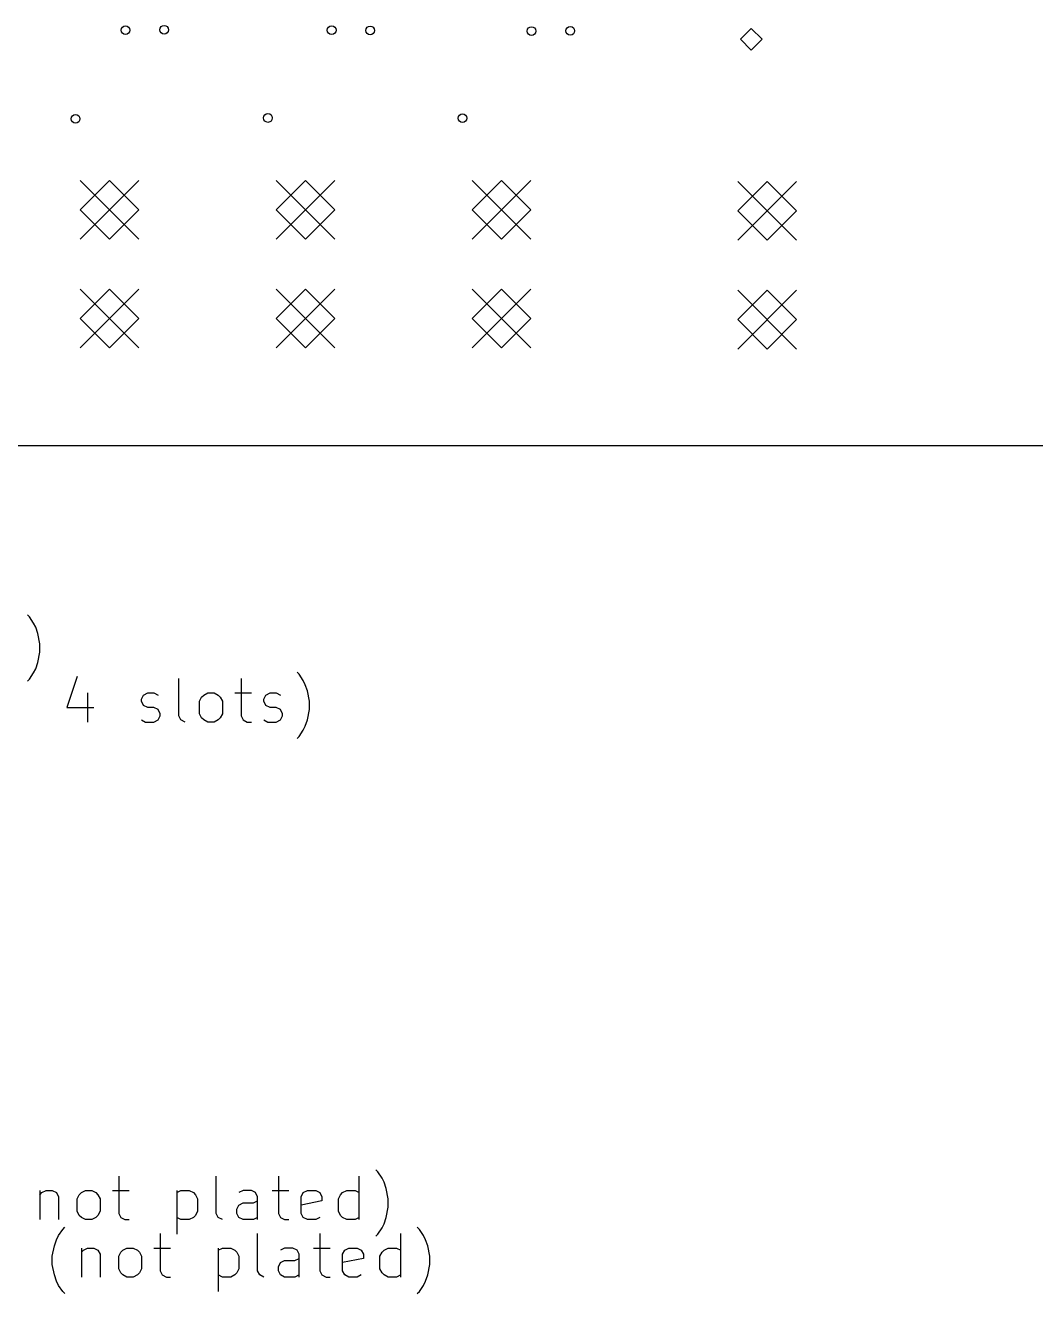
# Model space of a CAD drawing. Extents: x 148 to 350, y -219 to -100.
# Drawn here: x 201.3 to 247.7, y -218.9 to -160.7 of the extents above; entities that cross this region are included whole.
import ezdxf

# ---------------------------------------------------------------- set-up
doc = ezdxf.new("R2010")
doc.units = 0
doc.layers.add('BLACK', color=7, linetype='CONTINUOUS')

msp = doc.modelspace()

# ---------------------------------------------------------------- linework, layer by layer
at = {"layer": 'BLACK', "linetype": 'CONTINUOUS'}
for p, q in [((234.67, -160.82), (234.17, -161.32)), ((234.17, -161.32), (234.67, -161.82)), ((235.17, -161.32), (234.67, -160.82)), ((234.67, -161.82), (235.17, -161.32)), ((203.85, -167.8), (206.55, -170.5)), ((206.55, -167.8), (203.85, -170.5)), ((205.2, -167.8), (203.85, -169.15)), ((206.55, -169.15), (205.2, -167.8)), ((212.85, -167.8), (215.55, -170.5)), ((215.55, -167.8), (212.85, -170.5)), ((214.2, -167.8), (212.85, -169.15)), ((215.55, -169.15), (214.2, -167.8)), ((221.85, -167.8), (224.55, -170.5)), ((224.55, -167.8), (221.85, -170.5)), ((223.2, -167.8), (221.85, -169.15)), ((224.55, -169.15), (223.2, -167.8)), ((234.05, -167.85), (236.75, -170.55)), ((236.75, -167.85), (234.05, -170.55)), ((235.4, -167.85), (234.05, -169.2)), ((236.75, -169.2), (235.4, -167.85)), ((203.85, -169.15), (205.2, -170.5)), ((205.2, -170.5), (206.55, -169.15)), ((212.85, -169.15), (214.2, -170.5)), ((214.2, -170.5), (215.55, -169.15)), ((221.85, -169.15), (223.2, -170.5)), ((223.2, -170.5), (224.55, -169.15)), ((234.05, -169.2), (235.4, -170.55)), ((235.4, -170.55), (236.75, -169.2)), ((203.85, -172.8), (206.55, -175.5)), ((206.55, -172.8), (203.85, -175.5)), ((205.2, -172.8), (203.85, -174.15)), ((206.55, -174.15), (205.2, -172.8)), ((212.85, -172.8), (215.55, -175.5)), ((215.55, -172.8), (212.85, -175.5)), ((214.2, -172.8), (212.85, -174.15)), ((215.55, -174.15), (214.2, -172.8)), ((221.85, -172.8), (224.55, -175.5)), ((224.55, -172.8), (221.85, -175.5)), ((223.2, -172.8), (221.85, -174.15)), ((224.55, -174.15), (223.2, -172.8)), ((234.05, -172.85), (236.75, -175.55)), ((236.75, -172.85), (234.05, -175.55)), ((235.4, -172.85), (234.05, -174.2)), ((236.75, -174.2), (235.4, -172.85)), ((203.85, -174.15), (205.2, -175.5)), ((205.2, -175.5), (206.55, -174.15)), ((212.85, -174.15), (214.2, -175.5)), ((214.2, -175.5), (215.55, -174.15)), ((221.85, -174.15), (223.2, -175.5)), ((223.2, -175.5), (224.55, -174.15)), ((234.05, -174.2), (235.4, -175.55)), ((235.4, -175.55), (236.75, -174.2)), ((350, -180), (150, -180)), ((201.524, -187.854), (201.429, -187.759)), ((201.714, -188.14), (201.524, -187.854)), ((201.81, -188.33), (201.714, -188.14)), ((201.905, -188.616), (201.81, -188.33)), ((202, -189.092), (201.905, -188.616)), ((202, -189.473), (202, -189.092)), ((201.81, -190.235), (201.905, -189.95)), ((201.905, -189.95), (202, -189.473)), ((201.524, -190.711), (201.714, -190.426)), ((201.714, -190.426), (201.81, -190.235)), ((213.905, -190.494), (213.81, -190.399)), ((214.095, -190.78), (213.905, -190.494)), ((201.429, -190.807), (201.524, -190.711)), ((203.714, -190.59), (203.238, -192.018)), ((208.381, -192.399), (208.381, -190.685)), ((211.238, -190.685), (211.238, -192.399)), ((214.19, -190.97), (214.095, -190.78)), ((214.286, -191.256), (214.19, -190.97)), ((204.19, -191.351), (204.19, -192.685)), ((206.667, -191.637), (206.762, -191.447)), ((206.667, -191.732), (206.667, -191.637)), ((206.762, -191.447), (206.952, -191.351)), ((206.952, -191.351), (207.238, -191.351)), ((207.238, -191.351), (207.429, -191.447)), ((209.333, -191.732), (209.429, -191.542)), ((209.429, -191.542), (209.524, -191.447)), ((209.524, -191.447), (209.714, -191.351)), ((209.714, -191.351), (210, -191.351)), ((210, -191.351), (210.19, -191.447)), ((210.19, -191.447), (210.286, -191.542)), ((210.286, -191.542), (210.381, -191.732)), ((210.952, -191.351), (211.714, -191.351)), ((212.286, -191.637), (212.381, -191.447)), ((212.286, -191.732), (212.286, -191.637)), ((212.381, -191.447), (212.571, -191.351)), ((212.571, -191.351), (212.857, -191.351)), ((212.857, -191.351), (213.048, -191.447)), ((214.381, -191.732), (214.286, -191.256)), ((203.238, -192.018), (204.476, -192.018)), ((206.762, -191.923), (206.667, -191.732)), ((206.952, -192.018), (206.762, -191.923)), ((207.238, -192.018), (206.952, -192.018)), ((207.429, -192.113), (207.238, -192.018)), ((207.524, -192.304), (207.429, -192.113)), ((209.333, -192.304), (209.333, -191.732)), ((210.381, -191.732), (210.381, -192.304)), ((212.381, -191.923), (212.286, -191.732)), ((212.571, -192.018), (212.381, -191.923)), ((212.857, -192.018), (212.571, -192.018)), ((213.048, -192.113), (212.857, -192.018)), ((213.143, -192.304), (213.048, -192.113)), ((214.286, -192.59), (214.381, -192.113)), ((214.381, -192.113), (214.381, -191.732)), ((206.667, -192.59), (206.857, -192.685)), ((206.857, -192.685), (207.238, -192.685)), ((207.238, -192.685), (207.429, -192.59)), ((207.429, -192.59), (207.524, -192.399)), ((207.524, -192.399), (207.524, -192.304)), ((208.476, -192.59), (208.381, -192.399)), ((208.667, -192.685), (208.476, -192.59)), ((209.429, -192.494), (209.333, -192.304)), ((209.524, -192.59), (209.429, -192.494)), ((209.714, -192.685), (209.524, -192.59)), ((210, -192.685), (209.714, -192.685)), ((210.19, -192.59), (210, -192.685)), ((210.286, -192.494), (210.19, -192.59)), ((210.381, -192.304), (210.286, -192.494)), ((211.238, -192.399), (211.333, -192.59)), ((211.333, -192.59), (211.524, -192.685)), ((211.524, -192.685), (211.714, -192.685)), ((212.286, -192.59), (212.476, -192.685)), ((212.476, -192.685), (212.857, -192.685)), ((212.857, -192.685), (213.048, -192.59)), ((213.048, -192.59), (213.143, -192.399)), ((213.143, -192.399), (213.143, -192.304)), ((214.19, -192.875), (214.286, -192.59)), ((213.81, -193.447), (213.905, -193.351)), ((213.905, -193.351), (214.095, -193.066)), ((214.095, -193.066), (214.19, -192.875)), ((205.619, -213.545), (205.619, -215.259)), ((210.095, -215.259), (210.095, -213.545)), ((212.952, -213.545), (212.952, -215.259)), ((216.667, -215.545), (216.667, -213.545)), ((217.524, -213.354), (217.429, -213.259)), ((217.714, -213.64), (217.524, -213.354)), ((217.81, -213.83), (217.714, -213.64)), ((217.905, -214.116), (217.81, -213.83)), ((202, -214.211), (202, -215.545)), ((202, -214.402), (202.095, -214.307)), ((202.095, -214.307), (202.286, -214.211)), ((202.286, -214.211), (202.571, -214.211)), ((202.571, -214.211), (202.762, -214.307)), ((202.762, -214.307), (202.857, -214.497)), ((203.714, -214.592), (203.81, -214.402)), ((203.81, -214.402), (203.905, -214.307)), ((203.905, -214.307), (204.095, -214.211)), ((204.095, -214.211), (204.381, -214.211)), ((204.381, -214.211), (204.571, -214.307)), ((204.571, -214.307), (204.667, -214.402)), ((204.667, -214.402), (204.762, -214.592)), ((205.333, -214.211), (206.095, -214.211)), ((208.286, -214.211), (208.286, -216.211)), ((208.286, -214.307), (208.476, -214.211)), ((208.476, -214.211), (208.857, -214.211)), ((208.857, -214.211), (209.048, -214.307)), ((209.048, -214.307), (209.143, -214.402)), ((209.143, -214.402), (209.238, -214.592)), ((211.333, -214.211), (211.143, -214.307)), ((211.714, -214.211), (211.333, -214.211)), ((211.905, -214.307), (211.714, -214.211)), ((212, -214.497), (211.905, -214.307)), ((212.667, -214.211), (213.429, -214.211)), ((214, -214.497), (214.095, -214.307)), ((214.095, -214.307), (214.286, -214.211)), ((214.286, -214.211), (214.667, -214.211)), ((214.667, -214.211), (214.857, -214.307)), ((214.857, -214.307), (214.952, -214.497)), ((215.714, -214.592), (215.81, -214.402)), ((215.81, -214.402), (215.905, -214.307)), ((215.905, -214.307), (216.095, -214.211)), ((216.095, -214.211), (216.476, -214.211)), ((216.476, -214.211), (216.667, -214.307)), ((218, -214.592), (217.905, -214.116)), ((202.857, -214.497), (202.857, -215.545)), ((203.714, -215.164), (203.714, -214.592)), ((204.762, -214.592), (204.762, -215.164)), ((209.238, -214.592), (209.238, -215.164)), ((211.048, -215.069), (211.143, -214.878)), ((211.143, -214.878), (211.333, -214.783)), ((211.333, -214.783), (211.81, -214.783)), ((211.81, -214.783), (212, -214.688)), ((212, -215.545), (212, -214.497)), ((214, -215.259), (214, -214.497)), ((214.952, -214.688), (214, -214.878)), ((214.952, -214.497), (214.952, -214.688)), ((215.714, -215.164), (215.714, -214.592)), ((217.905, -215.45), (218, -214.973)), ((218, -214.973), (218, -214.592)), ((203.81, -215.354), (203.714, -215.164)), ((203.905, -215.45), (203.81, -215.354)), ((204.095, -215.545), (203.905, -215.45)), ((204.381, -215.545), (204.095, -215.545)), ((204.571, -215.45), (204.381, -215.545)), ((204.667, -215.354), (204.571, -215.45)), ((204.762, -215.164), (204.667, -215.354)), ((205.619, -215.259), (205.714, -215.45)), ((205.714, -215.45), (205.905, -215.545)), ((205.905, -215.545), (206.095, -215.545)), ((208.476, -215.545), (208.286, -215.45)), ((208.857, -215.545), (208.476, -215.545)), ((209.048, -215.45), (208.857, -215.545)), ((209.143, -215.354), (209.048, -215.45)), ((209.238, -215.164), (209.143, -215.354)), ((210.19, -215.45), (210.095, -215.259)), ((210.381, -215.545), (210.19, -215.45)), ((211.048, -215.259), (211.048, -215.069)), ((211.143, -215.45), (211.048, -215.259)), ((211.333, -215.545), (211.143, -215.45)), ((211.81, -215.545), (211.333, -215.545)), ((212, -215.45), (211.81, -215.545)), ((212.952, -215.259), (213.048, -215.45)), ((213.048, -215.45), (213.238, -215.545)), ((213.238, -215.545), (213.429, -215.545)), ((214.095, -215.45), (214, -215.259)), ((214.286, -215.545), (214.095, -215.45)), ((214.667, -215.545), (214.286, -215.545)), ((214.857, -215.45), (214.667, -215.545)), ((215.81, -215.354), (215.714, -215.164)), ((215.905, -215.45), (215.81, -215.354)), ((216.095, -215.545), (215.905, -215.45)), ((216.476, -215.545), (216.095, -215.545)), ((216.667, -215.45), (216.476, -215.545)), ((217.81, -215.735), (217.905, -215.45)), ((202.857, -216.28), (203.048, -215.994)), ((203.048, -215.994), (203.143, -215.899)), ((217.524, -216.211), (217.714, -215.926)), ((217.714, -215.926), (217.81, -215.735)), ((219.429, -215.994), (219.333, -215.899)), ((219.619, -216.28), (219.429, -215.994)), ((202.667, -216.756), (202.762, -216.47)), ((202.762, -216.47), (202.857, -216.28)), ((207.524, -216.185), (207.524, -217.899)), ((212, -217.899), (212, -216.185)), ((214.857, -216.185), (214.857, -217.899)), ((217.429, -216.307), (217.524, -216.211)), ((218.571, -218.185), (218.571, -216.185)), ((219.714, -216.47), (219.619, -216.28)), ((219.81, -216.756), (219.714, -216.47)), ((202.571, -217.232), (202.667, -216.756)), ((202.571, -217.613), (202.571, -217.232)), ((203.905, -216.851), (203.905, -218.185)), ((203.905, -217.042), (204, -216.947)), ((204, -216.947), (204.19, -216.851)), ((204.19, -216.851), (204.476, -216.851)), ((204.476, -216.851), (204.667, -216.947)), ((204.667, -216.947), (204.762, -217.137)), ((204.762, -217.137), (204.762, -218.185)), ((205.619, -217.232), (205.714, -217.042)), ((205.619, -217.804), (205.619, -217.232)), ((205.714, -217.042), (205.81, -216.947)), ((205.81, -216.947), (206, -216.851)), ((206, -216.851), (206.286, -216.851)), ((206.286, -216.851), (206.476, -216.947)), ((206.476, -216.947), (206.571, -217.042)), ((206.571, -217.042), (206.667, -217.232)), ((206.667, -217.232), (206.667, -217.804)), ((207.238, -216.851), (208, -216.851)), ((210.19, -216.851), (210.19, -218.851)), ((210.19, -216.947), (210.381, -216.851)), ((210.381, -216.851), (210.762, -216.851)), ((210.762, -216.851), (210.952, -216.947)), ((210.952, -216.947), (211.048, -217.042)), ((211.048, -217.042), (211.143, -217.232)), ((211.143, -217.232), (211.143, -217.804)), ((213.238, -216.851), (213.048, -216.947)), ((213.619, -216.851), (213.238, -216.851)), ((213.81, -216.947), (213.619, -216.851)), ((213.714, -217.423), (213.905, -217.328)), ((213.905, -217.137), (213.81, -216.947)), ((213.905, -218.185), (213.905, -217.137)), ((214.571, -216.851), (215.333, -216.851)), ((215.905, -217.137), (216, -216.947)), ((215.905, -217.899), (215.905, -217.137)), ((216.857, -217.328), (215.905, -217.518)), ((216, -216.947), (216.19, -216.851)), ((216.19, -216.851), (216.571, -216.851)), ((216.571, -216.851), (216.762, -216.947)), ((216.762, -216.947), (216.857, -217.137)), ((216.857, -217.137), (216.857, -217.328)), ((217.619, -217.232), (217.714, -217.042)), ((217.619, -217.804), (217.619, -217.232)), ((217.714, -217.042), (217.81, -216.947)), ((217.81, -216.947), (218, -216.851)), ((218, -216.851), (218.381, -216.851)), ((218.381, -216.851), (218.571, -216.947)), ((219.905, -217.232), (219.81, -216.756)), ((219.905, -217.613), (219.905, -217.232)), ((202.667, -218.09), (202.571, -217.613)), ((205.714, -217.994), (205.619, -217.804)), ((206.667, -217.804), (206.571, -217.994)), ((207.524, -217.899), (207.619, -218.09)), ((211.143, -217.804), (211.048, -217.994)), ((212.095, -218.09), (212, -217.899)), ((212.952, -217.709), (213.048, -217.518)), ((212.952, -217.899), (212.952, -217.709)), ((213.048, -218.09), (212.952, -217.899)), ((213.048, -217.518), (213.238, -217.423)), ((213.238, -217.423), (213.714, -217.423)), ((214.857, -217.899), (214.952, -218.09)), ((216, -218.09), (215.905, -217.899)), ((217.714, -217.994), (217.619, -217.804)), ((219.81, -218.09), (219.905, -217.613)), ((202.762, -218.375), (202.667, -218.09)), ((202.857, -218.566), (202.762, -218.375)), ((205.81, -218.09), (205.714, -217.994)), ((206, -218.185), (205.81, -218.09)), ((206.286, -218.185), (206, -218.185)), ((206.476, -218.09), (206.286, -218.185)), ((206.571, -217.994), (206.476, -218.09)), ((207.619, -218.09), (207.81, -218.185)), ((207.81, -218.185), (208, -218.185)), ((210.381, -218.185), (210.19, -218.09)), ((210.762, -218.185), (210.381, -218.185)), ((210.952, -218.09), (210.762, -218.185)), ((211.048, -217.994), (210.952, -218.09)), ((212.286, -218.185), (212.095, -218.09)), ((213.238, -218.185), (213.048, -218.09)), ((213.714, -218.185), (213.238, -218.185)), ((213.905, -218.09), (213.714, -218.185)), ((214.952, -218.09), (215.143, -218.185)), ((215.143, -218.185), (215.333, -218.185)), ((216.19, -218.185), (216, -218.09)), ((216.571, -218.185), (216.19, -218.185)), ((216.762, -218.09), (216.571, -218.185)), ((217.81, -218.09), (217.714, -217.994)), ((218, -218.185), (217.81, -218.09)), ((218.381, -218.185), (218, -218.185)), ((218.571, -218.09), (218.381, -218.185)), ((219.619, -218.566), (219.714, -218.375)), ((219.714, -218.375), (219.81, -218.09)), ((203.048, -218.851), (202.857, -218.566)), ((203.143, -218.947), (203.048, -218.851)), ((219.333, -218.947), (219.429, -218.851)), ((219.429, -218.851), (219.619, -218.566))]:
    msp.add_line(p, q, dxfattribs=at)
at = {"layer": 'BLACK'}
for centre in [(205.93, -160.9), (207.71, -160.88), (215.4, -160.9), (217.17, -160.91), (224.58, -160.94), (226.36, -160.93), (203.64, -164.975), (212.475, -164.935), (221.41, -164.94)]:
    msp.add_circle(centre, 0.2, dxfattribs=at)

doc.saveas('drawing.dxf')
